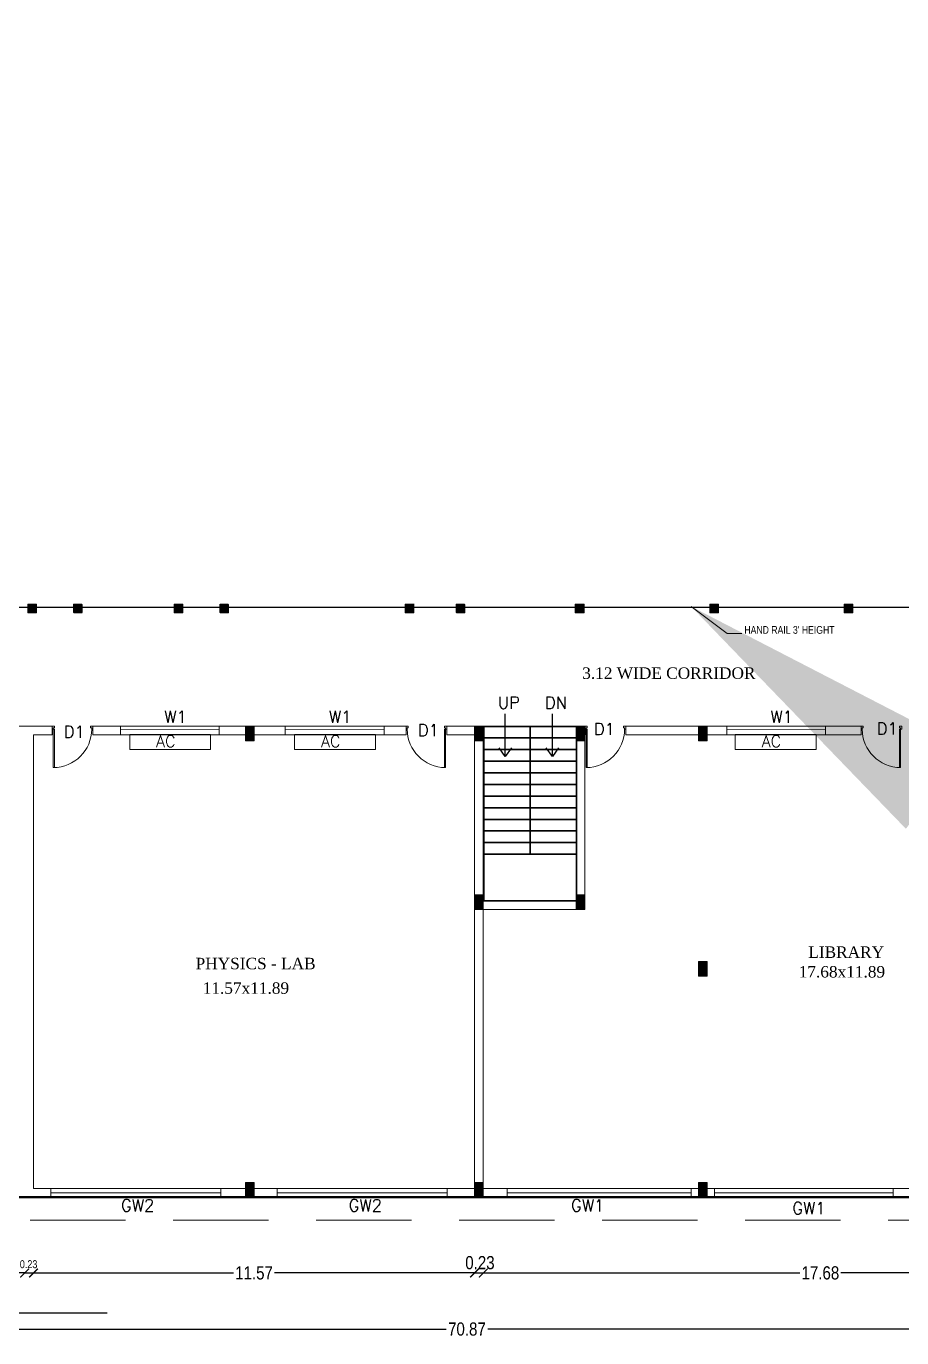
# Model space of a CAD drawing. Header units: metres. Extents: x 43 to 977, y 102 to 459.
# Drawn here: x 559.26 to 582.22, y 140.17 to 174.55 of the extents above; entities that cross this region are included whole.
import ezdxf

# ---------------------------------------------------------------- set-up
doc = ezdxf.new("R2010")
doc.units = ezdxf.units.M
doc.header["$MEASUREMENT"] = 0
doc.header["$PDMODE"] = 3
doc.linetypes.add('DASHDOT', pattern=[1, 0.5, -0.25, 0, -0.25])
doc.linetypes.add('HIDDEN', pattern=[0.375, 0.25, -0.125])
doc.layers.get('0').update_dxf_attribs({"lineweight": 0})
doc.layers.get('Defpoints').update_dxf_attribs({"lineweight": 0})
for name, color, linetype, lineweight in [('BLK_1_FLR_1_BLT_UP_AREA_DEDUCT_EXISTING', 4, 'Continuous', 35), ('Column', 1, 'Continuous', 0), ('DOOR', 1, 'Continuous', 0), ('fence', 15, 'Continuous', 0), ('hatch', 7, 'Continuous', 0), ('Layer3', 5, 'Continuous', 0), ('RTEXT', 4, 'Continuous', 0), ('Staircase', 140, 'Continuous', 0), ('TE', 9, 'Continuous', 0), ('TEXT', 130, 'Continuous', 0), ('WALL', 7, 'Continuous', 0), ('WIN', 13, 'Continuous', 0)]:
    doc.layers.add(name, color=color, linetype=linetype, lineweight=lineweight)
doc.layers.add('BLK_1_FLR_1_BLT_UP_AREA_EXISTING', color=10, linetype='Continuous')
doc.styles.add('ARIAL NARROW', font='')
doc.styles.add('RTEXT', font='arial.ttf', dxfattribs={"width": 0.8, "height": 8})
doc.styles.get("Standard").update_dxf_attribs({"font": 'romans.shx'})
doc.styles.add('style2', font='romantic.ttf')
doc.styles.add('visa', font='swissc.ttf')
doc.styles.get('ARIAL NARROW').set_extended_font_data('Lydian BT')
doc.dimstyles.new('Copy of o3 400', dxfattribs={"dimscale": 0.23, "dimtxt": 0.9, "dimasz": 1, "dimexe": 5, "dimexo": 9, "dimgap": 0.23, "dimtad": 0, "dimlfac": 4, "dimzin": 3, "dimdsep": 46, "dimtxsty": 'visa', "dimblk": 'ARCHTICK', "dimcen": 0.09, "dimse1": 1, "dimse2": 1, "dimclrd": 7, "dimclre": 256, "dimclrt": 7, "dimadec": 0, "dimazin": 0, "dimtfac": 0.23, "dimtofl": 0, "dimtmove": 2, "dimatfit": 1, "dimldrblk": 'ARCHTICK', "dimfxl": 0, "dimtolj": 1, "dimtzin": 0, "dimarcsym": 0})
doc.dimstyles.new('Copy(2) of S-2', dxfattribs={"dimtxt": 10.5, "dimasz": 8, "dimexe": 2, "dimexo": 50, "dimgap": 5, "dimtad": 0, "dimtoh": 1, "dimdec": 1, "dimzin": 0, "dimdsep": 46, "dimlunit": 4, "dimtxsty": 'ARIAL NARROW', "dimcen": 0.09, "dimdle": 3, "dimse1": 1, "dimse2": 1, "dimclrd": 7, "dimclre": 13, "dimclrt": 7, "dimadec": 0, "dimazin": 0, "dimtfac": 1, "dimtdec": 1, "dimtofl": 0, "dimtmove": 0, "dimatfit": 3, "dimfxl": 0, "dimtolj": 1, "dimtzin": 0, "dimlwd": 13, "dimarcsym": 0})
doc.dimstyles.new('o3', dxfattribs={"dimscale": 0.23, "dimtxt": 0.9, "dimasz": 1, "dimexe": 5, "dimexo": 9, "dimgap": 0.23, "dimtad": 0, "dimzin": 3, "dimdsep": 46, "dimtxsty": 'visa', "dimblk": 'ARCHTICK', "dimcen": 0.09, "dimse1": 1, "dimse2": 1, "dimclrd": 7, "dimclre": 256, "dimclrt": 7, "dimadec": 0, "dimazin": 0, "dimtfac": 0.23, "dimtofl": 0, "dimtmove": 2, "dimatfit": 1, "dimldrblk": 'ARCHTICK', "dimfxl": 0, "dimtolj": 1, "dimtzin": 0, "dimarcsym": 0})

# ---------------------------------------------------------------- blocks, each defined once
blk = doc.blocks.new('reterte')
for p, q in [((81308.8, 63026.8), (81308.8, 63060.8)), ((81309.8, 63026.8), (81309.8, 63060.8)), ((81308.8, 63026.8), (81309.8, 63026.8))]:
    blk.add_line(p, q)
for points in [[(81307.8, 63026.8), (81308.8, 63026.8), (81308.8, 63025.8), (81309.8, 63025.8), (81309.8, 63024.3), (81307.8, 63024.3)], [(81343.8, 63026.8), (81342.8, 63026.8), (81342.8, 63025.8), (81341.8, 63025.8), (81341.8, 63024.3), (81343.8, 63024.3)]]:
    blk.add_lwpolyline(points, close=True)
blk.add_arc((81308.8, 63026.8), 34, 0, 90)
blk = doc.blocks.new('_ArchTick')
at = {"color": 0, "const_width": 0.15}
blk.add_lwpolyline([(-0.5, -0.5), (0.5, 0.5)], dxfattribs=at)
blk = doc.blocks.new('*D199')
at = {"layer": 'Defpoints', "color": 0, "lineweight": 30}
for p in [(548.979, 145.788), (559.22, 145.788), (559.22, 141.872)]:
    blk.add_point(p, dxfattribs=at)
at = {"layer": 'WALL', "color": 7, "lineweight": -2}
for p, q in [((548.979, 141.872), (553.56, 141.872)), ((559.22, 141.872), (554.639, 141.872))]:
    blk.add_line(p, q, dxfattribs=at)
at = {"layer": 'WALL', "color": 7, "lineweight": -2, "xscale": 0.23, "yscale": 0.23, "zscale": 0.23, "rotation": 180}
blk.add_blockref('_ArchTick', (548.979, 141.872), dxfattribs=at)
at = {"layer": 'WALL', "color": 7, "lineweight": -2, "xscale": 0.23, "yscale": 0.23, "zscale": 0.23}
blk.add_blockref('_ArchTick', (559.22, 141.872), dxfattribs=at)
at = {"layer": 'WALL', "color": 7, "insert": (554.1, 141.872), "char_height": 0.345, "attachment_point": 5, "style": 'visa'}
blk.add_mtext('\\A1;10.24', dxfattribs=at)
blk = doc.blocks.new('*D200')
at = {"layer": 'Defpoints', "color": 0, "lineweight": 30}
for p in [(559.22, 145.788), (559.449, 145.788), (559.449, 141.872)]:
    blk.add_point(p, dxfattribs=at)
at = {"layer": 'WALL', "color": 7, "lineweight": -2}
blk.add_line((559.22, 141.872), (559.449, 141.872), dxfattribs=at)
at = {"layer": 'WALL', "color": 7, "lineweight": -2, "xscale": 0.23, "yscale": 0.23, "zscale": 0.23, "rotation": 180}
blk.add_blockref('_ArchTick', (559.22, 141.872), dxfattribs=at)
at = {"layer": 'WALL', "color": 7, "lineweight": -2, "xscale": 0.23, "yscale": 0.23, "zscale": 0.23}
blk.add_blockref('_ArchTick', (559.449, 141.872), dxfattribs=at)
at = {"layer": 'WALL', "color": 7, "insert": (559.322, 142.101), "char_height": 0.207, "attachment_point": 5, "style": 'visa'}
blk.add_mtext('\\A1;0.23', dxfattribs=at)
blk = doc.blocks.new('*D201')
at = {"layer": 'Defpoints', "color": 0, "lineweight": 30}
for p in [(559.449, 145.788), (571.018, 145.788), (571.018, 141.872)]:
    blk.add_point(p, dxfattribs=at)
at = {"layer": 'WALL', "color": 7, "lineweight": -2}
for p, q in [((559.449, 141.872), (564.694, 141.872)), ((571.018, 141.872), (565.773, 141.872))]:
    blk.add_line(p, q, dxfattribs=at)
at = {"layer": 'WALL', "color": 7, "lineweight": -2, "xscale": 0.23, "yscale": 0.23, "zscale": 0.23, "rotation": 180}
blk.add_blockref('_ArchTick', (559.449, 141.872), dxfattribs=at)
at = {"layer": 'WALL', "color": 7, "lineweight": -2, "xscale": 0.23, "yscale": 0.23, "zscale": 0.23}
blk.add_blockref('_ArchTick', (571.018, 141.872), dxfattribs=at)
at = {"layer": 'WALL', "color": 7, "insert": (565.234, 141.872), "char_height": 0.345, "attachment_point": 5, "style": 'visa'}
blk.add_mtext('\\A1;11.57', dxfattribs=at)
blk = doc.blocks.new('*D202')
at = {"layer": 'Defpoints', "color": 0, "lineweight": 30}
for p in [(571.018, 145.788), (571.247, 145.788), (571.247, 141.872)]:
    blk.add_point(p, dxfattribs=at)
at = {"layer": 'WALL', "color": 7, "lineweight": -2}
blk.add_line((571.018, 141.872), (571.247, 141.872), dxfattribs=at)
at = {"layer": 'WALL', "color": 7, "lineweight": -2, "xscale": 0.23, "yscale": 0.23, "zscale": 0.23, "rotation": 180}
blk.add_blockref('_ArchTick', (571.018, 141.872), dxfattribs=at)
at = {"layer": 'WALL', "color": 7, "lineweight": -2, "xscale": 0.23, "yscale": 0.23, "zscale": 0.23}
blk.add_blockref('_ArchTick', (571.247, 141.872), dxfattribs=at)
at = {"layer": 'WALL', "color": 7, "insert": (571.158, 142.141), "char_height": 0.345, "attachment_point": 5, "style": 'visa'}
blk.add_mtext('\\A1;0.23', dxfattribs=at)
blk = doc.blocks.new('*D203')
at = {"layer": 'Defpoints', "color": 0, "lineweight": 30}
for p in [(571.247, 145.788), (588.925, 145.788), (588.925, 141.872)]:
    blk.add_point(p, dxfattribs=at)
at = {"layer": 'WALL', "color": 7, "lineweight": -2}
for p, q in [((571.247, 141.872), (579.547, 141.872)), ((588.925, 141.872), (580.626, 141.872))]:
    blk.add_line(p, q, dxfattribs=at)
at = {"layer": 'WALL', "color": 7, "lineweight": -2, "xscale": 0.23, "yscale": 0.23, "zscale": 0.23, "rotation": 180}
blk.add_blockref('_ArchTick', (571.247, 141.872), dxfattribs=at)
at = {"layer": 'WALL', "color": 7, "lineweight": -2, "xscale": 0.23, "yscale": 0.23, "zscale": 0.23}
blk.add_blockref('_ArchTick', (588.925, 141.872), dxfattribs=at)
at = {"layer": 'WALL', "color": 7, "insert": (580.086, 141.872), "char_height": 0.345, "attachment_point": 5, "style": 'visa'}
blk.add_mtext('\\A1;17.68', dxfattribs=at)
blk = doc.blocks.new('*D211')
at = {"layer": 'Defpoints', "color": 0, "lineweight": 30}
for p in [(535.383, 144.666), (606.252, 144.666), (606.252, 140.4)]:
    blk.add_point(p, dxfattribs=at)
at = {"layer": 'WALL', "color": 7, "lineweight": -2}
for p, q in [((535.383, 140.4), (570.271, 140.4)), ((606.252, 140.4), (571.364, 140.4))]:
    blk.add_line(p, q, dxfattribs=at)
at = {"layer": 'WALL', "color": 7, "lineweight": -2, "xscale": 0.23, "yscale": 0.23, "zscale": 0.23, "rotation": 180}
blk.add_blockref('_ArchTick', (535.383, 140.4), dxfattribs=at)
at = {"layer": 'WALL', "color": 7, "lineweight": -2, "xscale": 0.23, "yscale": 0.23, "zscale": 0.23}
blk.add_blockref('_ArchTick', (606.252, 140.4), dxfattribs=at)
at = {"layer": 'WALL', "color": 7, "insert": (570.817, 140.4), "char_height": 0.345, "attachment_point": 5, "style": 'visa'}
blk.add_mtext('\\A1;70.87', dxfattribs=at)

msp = doc.modelspace()

# ---------------------------------------------------------------- hatches: boundary and pattern name
at = {"layer": 'hatch'}
h = msp.add_hatch(dxfattribs=at)
h.set_pattern_fill('ANSI31', color=256, scale=0.025396, style=0)
h.set_pattern_definition([(45, (-5130.2807257, 1784.761981), (-0.0022447263868, 0.0022447263868), [])])
h.paths.add_polyline_path([(549.45241, 159.17382), (549.68097, 159.17382), (549.68097, 159.40239), (549.45241, 159.40239)])
h.paths.add_polyline_path([(556.64129, 159.17382), (556.86986, 159.17382), (556.86986, 159.40239), (556.64129, 159.40239)])
h.paths.add_polyline_path([(560.49639, 159.17382), (560.72496, 159.17382), (560.72496, 159.40239), (560.49639, 159.40239)])
h.paths.add_polyline_path([(564.33396, 159.17382), (564.56253, 159.17382), (564.56253, 159.40239), (564.33396, 159.40239)])
h = msp.add_hatch(dxfattribs=at)
h.set_pattern_fill('ANSI31', color=256, scale=0.025396, style=0)
h.set_pattern_definition([(45, (-4879.798467, 1824.7630918), (-0.0022447263868, 0.0022447263868), [])])
h.paths.add_polyline_path([(559.52755, 159.40239), (559.29898, 159.40239), (559.29898, 159.17382), (559.52755, 159.17382)])
h = msp.add_hatch(dxfattribs=at)
h.set_pattern_fill('ANSI31', color=256, scale=0.025396, style=0)
h.set_pattern_definition([(45, (-4875.960895, 1824.7630918), (-0.0022447263868, 0.0022447263868), [])])
h.paths.add_polyline_path([(563.36512, 159.40239), (563.13655, 159.40239), (563.13655, 159.17382), (563.36512, 159.17382)])
h = msp.add_hatch(dxfattribs=at)
h.set_pattern_fill('ANSI31', color=256, scale=0.025396, style=0)
h.set_pattern_definition([(45, (-4869.903627, 1824.7630918), (-0.0022447263868, 0.0022447263868), [])])
h.paths.add_polyline_path([(569.42239, 159.40239), (569.19382, 159.40239), (569.19382, 159.17382), (569.42239, 159.17382)])
h = msp.add_hatch(dxfattribs=at)
h.set_pattern_fill('ANSI31', color=256, scale=0.025396, style=0)
h.set_pattern_definition([(45, (-4868.5620565, 1824.7630918), (-0.0022447263868, 0.0022447263868), [])])
h.paths.add_polyline_path([(570.76396, 159.40239), (570.53539, 159.40239), (570.53539, 159.17382), (570.76396, 159.17382)])
h = msp.add_hatch(dxfattribs=at)
h.set_pattern_fill('ANSI31', color=256, scale=0.025396, style=0)
h.set_pattern_definition([(45, (-4865.4383264, 1824.7630918), (-0.0022447263868, 0.0022447263868), [])])
h.paths.add_polyline_path([(573.88769, 159.40239), (573.65912, 159.40239), (573.65912, 159.17382), (573.88769, 159.17382)])
h = msp.add_hatch(dxfattribs=at)
h.set_pattern_fill('ANSI31', color=256, scale=0.025396, style=0)
h.set_pattern_definition([(45, (-4861.9133215, 1824.7630918), (-0.0022447263868, 0.0022447263868), [])])
h.paths.add_polyline_path([(577.41269, 159.40239), (577.18413, 159.40239), (577.18413, 159.17382), (577.41269, 159.17382)])
h = msp.add_hatch(dxfattribs=at)
h.set_pattern_fill('ANSI31', color=256, scale=0.025396, style=0)
h.set_pattern_definition([(45, (-4858.3883166, 1824.7630918), (-0.0022447263868, 0.0022447263868), [])])
h.paths.add_polyline_path([(580.9377, 159.40239), (580.70913, 159.40239), (580.70913, 159.17382), (580.9377, 159.17382)])
h = msp.add_hatch(dxfattribs=at)
h.set_pattern_fill('ANSI31', color=256, scale=0.025396, style=0)
h.set_pattern_definition([(45, (-4874.0843938, 1821.5647746), (-0.0022447263868, 0.0022447263868), [])])
h.paths.add_polyline_path([(565.24162, 156.20407), (565.01306, 156.20407), (565.01306, 155.82313), (565.24162, 155.82313)])
h = msp.add_hatch(dxfattribs=at)
h.set_pattern_fill('ANSI31', color=256, scale=0.025396, style=0)
h.set_pattern_definition([(45, (-4868.0790843, 1821.5647746), (-0.0022447263868, 0.0022447263868), [])])
h.paths.add_polyline_path([(571.24693, 156.20407), (571.01837, 156.20407), (571.01837, 155.82313), (571.24693, 155.82313)])
h = msp.add_hatch(dxfattribs=at)
h.set_pattern_fill('ANSI31', color=256, scale=0.025396, style=0)
h.set_pattern_definition([(45, (-4865.41921, 1821.5647746), (-0.0022447263868, 0.0022447263868), [])])
h.paths.add_polyline_path([(573.90681, 156.20407), (573.67824, 156.20407), (573.67824, 155.82313), (573.90681, 155.82313)])
h = msp.add_hatch(dxfattribs=at)
h.set_pattern_fill('ANSI31', color=256, scale=0.025396, style=0)
h.set_pattern_definition([(45, (-4862.2105092, 1821.5647746), (-0.0022447263868, 0.0022447263868), [])])
h.paths.add_polyline_path([(577.11551, 156.20407), (576.88694, 156.20407), (576.88694, 155.82313), (577.11551, 155.82313)])
h = msp.add_hatch(dxfattribs=at)
h.set_pattern_fill('ANSI31', color=256, scale=0.025396, style=0)
h.set_pattern_definition([(45, (-4868.0790843, 1817.1458392), (-0.0022447263868, 0.0022447263868), [])])
h.paths.add_polyline_path([(571.24693, 151.78513), (571.01837, 151.78513), (571.01837, 151.40419), (571.24693, 151.40419)])
h = msp.add_hatch(dxfattribs=at)
h.set_pattern_fill('ANSI31', color=256, scale=0.025396, style=0)
h.set_pattern_definition([(45, (-4865.41921, 1817.1458392), (-0.0022447263868, 0.0022447263868), [])])
h.paths.add_polyline_path([(573.90681, 151.78513), (573.67824, 151.78513), (573.67824, 151.40419), (573.90681, 151.40419)])
h = msp.add_hatch(dxfattribs=at)
h.set_pattern_fill('ANSI31', color=256, scale=0.025396, style=0)
h.set_pattern_definition([(45, (-4862.2105092, 1815.3935028), (-0.0022447263868, 0.0022447263868), [])])
h.paths.add_polyline_path([(577.11551, 150.0328), (576.88694, 150.0328), (576.88694, 149.65185), (577.11551, 149.65185)])
h = msp.add_hatch(dxfattribs=at)
h.set_pattern_fill('ANSI31', color=256, scale=0.025396, style=0)
h.set_pattern_definition([(45, (-4874.0843938, 1809.6031738), (-0.0022447263868, 0.0022447263868), [])])
h.paths.add_polyline_path([(565.24162, 144.24247), (565.01306, 144.24247), (565.01306, 143.86152), (565.24162, 143.86152)])
h = msp.add_hatch(dxfattribs=at)
h.set_pattern_fill('ANSI31', color=256, scale=0.025396, style=0)
h.set_pattern_definition([(45, (-4868.0790843, 1809.6031738), (-0.0022447263868, 0.0022447263868), [])])
h.paths.add_polyline_path([(571.24693, 144.24247), (571.01837, 144.24247), (571.01837, 143.86152), (571.24693, 143.86152)])
h = msp.add_hatch(dxfattribs=at)
h.set_pattern_fill('ANSI31', color=256, scale=0.025396, style=0)
h.set_pattern_definition([(45, (-4862.2105092, 1809.6031738), (-0.0022447263868, 0.0022447263868), [])])
h.paths.add_polyline_path([(577.11551, 144.24247), (576.88694, 144.24247), (576.88694, 143.86152), (577.11551, 143.86152)])

# ---------------------------------------------------------------- linework, layer by layer
for p, q in [((573.67824, 156.20407), (571.24693, 156.20407)), ((571.24693, 156.20407), (571.24693, 151.63276)), ((572.46259, 152.85177), (572.46259, 156.20407)), ((573.67824, 151.63276), (573.67824, 156.20407)), ((573.67824, 155.89931), (571.24693, 155.89931)), ((573.67824, 155.59456), (571.24693, 155.59456)), ((573.67824, 155.28981), (571.24693, 155.28981)), ((573.67824, 154.98505), (571.24693, 154.98505)), ((573.67824, 154.6803), (571.24693, 154.6803)), ((573.67824, 154.37554), (571.24693, 154.37554)), ((573.67824, 154.07079), (571.24693, 154.07079)), ((573.67824, 153.76604), (571.24693, 153.76604)), ((573.67824, 153.46128), (571.24693, 153.46128)), ((573.67824, 153.15653), (571.24693, 153.15653)), ((573.67824, 152.85177), (571.24693, 152.85177)), ((571.24693, 151.63276), (573.67824, 151.63276))]:
    msp.add_line(p, q)
at = {"lineweight": 35, "ltscale": 20}
for p, q in [((571.25713, 156.20157), (572.47279, 156.20157)), ((572.47279, 156.20157), (573.68844, 156.20157)), ((571.25713, 155.89682), (572.47279, 155.89682)), ((572.47279, 155.89682), (573.68844, 155.89682)), ((571.25713, 155.59206), (572.47279, 155.59206)), ((572.47279, 155.59206), (573.68844, 155.59206)), ((571.25713, 155.28731), (572.47279, 155.28731)), ((572.47279, 155.28731), (573.68844, 155.28731)), ((571.25713, 154.98256), (572.47279, 154.98256)), ((572.47279, 154.98256), (573.68844, 154.98256)), ((571.25713, 154.6778), (572.47279, 154.6778)), ((571.25713, 154.37305), (572.47279, 154.37305)), ((572.47279, 154.6778), (573.68844, 154.6778)), ((572.47279, 154.37305), (573.68844, 154.37305)), ((571.25713, 154.06829), (572.47279, 154.06829)), ((572.47279, 154.06829), (573.68844, 154.06829)), ((571.25713, 153.76354), (572.47279, 153.76354)), ((572.47279, 153.76354), (573.68844, 153.76354)), ((571.25713, 153.45878), (572.47279, 153.45878)), ((572.47279, 153.45878), (573.68844, 153.45878)), ((571.25713, 153.15403), (572.47279, 153.15403)), ((572.47279, 153.15403), (573.68844, 153.15403)), ((571.25713, 152.84928), (572.47279, 152.84928)), ((572.47279, 152.84928), (573.68844, 152.84928))]:
    msp.add_line(p, q, dxfattribs=at)
for points in [[(571.25713, 156.20157), (573.68844, 156.20157), (573.68844, 151.63026), (571.25713, 151.63026)], [(571.25713, 156.20157), (572.47279, 156.20157), (572.47279, 152.84928), (571.25713, 152.84928)], [(572.47279, 152.84928), (573.68844, 152.84928), (573.68844, 156.20157), (572.47279, 156.20157)], [(573.68844, 152.84928), (571.25713, 152.84928), (571.25713, 151.63026), (573.68844, 151.63026)]]:
    msp.add_lwpolyline(points, close=True, dxfattribs=at)
at = {"layer": 'BLK_1_FLR_1_BLT_UP_AREA_DEDUCT_EXISTING', "color": 26, "lineweight": 35}
msp.add_lwpolyline([(546.63085, 159.3278), (591.83033, 159.31493)], dxfattribs=at)
at = {"layer": 'BLK_1_FLR_1_BLT_UP_AREA_EXISTING', "color": 26, "lineweight": 50}
msp.add_lwpolyline([(602.8964, 196.00213), (603.21557, 195.03828), (603.5227, 194.07053), (603.81775, 193.09902), (604.10068, 192.12392), (604.37143, 191.14536), (604.62997, 190.16351), (604.87626, 189.17851), (605.11026, 188.19052), (605.33193, 187.1997), (605.54124, 186.20618), (605.92264, 184.21172), (606.09467, 183.21108), (606.15983, 182.81127), (606.25423, 182.20837), (606.25585, 143.85945), (535.38478, 143.85945)], dxfattribs=at)
at = {"layer": 'Column'}
for points in [[(559.29898, 159.40239), (559.52755, 159.40239), (559.52755, 159.17382), (559.29898, 159.17382)], [(563.13655, 159.40239), (563.36512, 159.40239), (563.36512, 159.17382), (563.13655, 159.17382)], [(569.19382, 159.40239), (569.42239, 159.40239), (569.42239, 159.17382), (569.19382, 159.17382)], [(573.65912, 159.40239), (573.88769, 159.40239), (573.88769, 159.17382), (573.65912, 159.17382)], [(577.18413, 159.40239), (577.41269, 159.40239), (577.41269, 159.17382), (577.18413, 159.17382)], [(580.70913, 159.40239), (580.9377, 159.40239), (580.9377, 159.17382), (580.70913, 159.17382)], [(565.01306, 156.20407), (565.24162, 156.20407), (565.24162, 155.82313), (565.01306, 155.82313)], [(571.01837, 156.20407), (571.24693, 156.20407), (571.24693, 155.82313), (571.01837, 155.82313)], [(573.67824, 156.20407), (573.90681, 156.20407), (573.90681, 155.82313), (573.67824, 155.82313)], [(576.88694, 156.20407), (577.11551, 156.20407), (577.11551, 155.82313), (576.88694, 155.82313)], [(571.01837, 151.78513), (571.24693, 151.78513), (571.24693, 151.40419), (571.01837, 151.40419)], [(573.67824, 151.78513), (573.90681, 151.78513), (573.90681, 151.40419), (573.67824, 151.40419)], [(576.88694, 150.0328), (577.11551, 150.0328), (577.11551, 149.65185), (576.88694, 149.65185)], [(565.01306, 144.24247), (565.24162, 144.24247), (565.24162, 143.86152), (565.01306, 143.86152)], [(571.01837, 144.24247), (571.24693, 144.24247), (571.24693, 143.86152), (571.01837, 143.86152)], [(576.88694, 144.24247), (577.11551, 144.24247), (577.11551, 143.86152), (576.88694, 143.86152)]]:
    msp.add_lwpolyline(points, close=True, dxfattribs=at)
at = {"layer": 'fence', "linetype": 'HIDDEN', "ltscale": 10}
msp.add_line((606.86164, 143.25202), (534.77318, 143.25202), dxfattribs=at)
at = {"layer": 'Layer3', "linetype": 'DASHDOT', "lineweight": 30, "ltscale": 100}
msp.add_line((558.37183, 140.83045), (561.38303, 140.83045), dxfattribs=at)
at = {"layer": 'Staircase'}
for p, q in [((546.63085, 159.3278), (593.95366, 159.3278)), ((569.91806, 143.86152), (571.01837, 143.86152)), ((569.91806, 143.86152), (571.01837, 143.86152)), ((569.91806, 143.86152), (571.01837, 143.86152))]:
    msp.add_line(p, q, dxfattribs=at)
at = {"layer": 'WALL'}
for p, q in [((569.43115, 159.40239), (569.20259, 159.40239)), ((558.74527, 156.20407), (559.93976, 156.20407)), ((559.93976, 155.9755), (559.93976, 156.20407)), ((561.0064, 156.20407), (569.22061, 156.20407)), ((561.0064, 155.9755), (561.0064, 156.20407)), ((561.73188, 155.9755), (561.73188, 156.20407)), ((564.32229, 155.9755), (564.32229, 156.20407)), ((566.05399, 155.9755), (566.05399, 156.20407)), ((568.6444, 155.9755), (568.6444, 156.20407)), ((569.22061, 155.9755), (569.22061, 156.20407)), ((571.01837, 156.20407), (570.28725, 156.20407)), ((570.28725, 155.9755), (570.28725, 156.20407)), ((571.01837, 156.20407), (571.01837, 151.40419)), ((571.24693, 156.20407), (571.01837, 156.20407)), ((573.90681, 156.20407), (573.67824, 156.20407)), ((573.67824, 156.20407), (573.90681, 156.20407)), ((573.90681, 155.9755), (573.90681, 156.20407)), ((573.90681, 151.40419), (573.90681, 156.20407)), ((573.91533, 155.9755), (573.91533, 156.20407)), ((574.98197, 155.9755), (574.98197, 156.20407)), ((581.15401, 156.20407), (574.98197, 156.20407)), ((577.63071, 155.9755), (577.63071, 156.20407)), ((580.22112, 155.9755), (580.22112, 156.20407)), ((581.15401, 155.9755), (581.15401, 156.20407)), ((559.44865, 144.09009), (559.44865, 155.9755)), ((559.93976, 155.9755), (559.44865, 155.9755)), ((559.93976, 155.9755), (559.93976, 155.9755)), ((561.0064, 155.9755), (569.22061, 155.9755)), ((571.01837, 155.9755), (570.28725, 155.9755)), ((570.28725, 155.9755), (571.01837, 155.9755)), ((571.01837, 143.86152), (571.01837, 155.9755)), ((571.24693, 144.09009), (571.24693, 155.9755)), ((573.90681, 155.9755), (573.90681, 155.9755)), ((581.15401, 155.9755), (574.98197, 155.9755)), ((571.01837, 151.40419), (573.90681, 151.40419)), ((565.84203, 144.09009), (559.44865, 144.09009)), ((559.90425, 144.09009), (559.90425, 143.86152)), ((564.364, 144.09009), (564.364, 143.86152)), ((565.84203, 144.09009), (565.84203, 143.86152)), ((571.01837, 144.09009), (565.89764, 144.09009)), ((570.30179, 144.09009), (570.30179, 143.86152)), ((571.86914, 144.09009), (571.24693, 144.09009)), ((571.86914, 143.86152), (571.86914, 144.09009)), ((577.30598, 144.09009), (576.69647, 144.09009)), ((576.69647, 144.09009), (576.69647, 143.86152)), ((577.30598, 144.09009), (577.30598, 143.86152)), ((582.60159, 144.09009), (581.99208, 144.09009)), ((581.99208, 143.86152), (581.99208, 144.09009)), ((565.84203, 143.86152), (553.8553, 143.86152)), ((569.70137, 143.86152), (571.01837, 143.86152)), ((571.86914, 143.86152), (571.01837, 143.86152)), ((577.30598, 143.86152), (576.69647, 143.86152)), ((583.43967, 143.86152), (581.99208, 143.86152))]:
    msp.add_line(p, q, dxfattribs=at)
at = {"layer": 'WALL', "color": 7}
msp.add_lwpolyline([(577.32673, 208.17558), (577.32669, 212.7679), (580.58007, 212.7679, -0.20759987), (594.66416, 159.3262), (594.66416, 159.3262), (594.66416, 159.3262), (591.83033, 159.31493), (546.63085, 159.3278, -0.20934812), (560.55893, 213.22147), (563.61155, 213.22147), (563.61155, 208.19379), (577.32673, 208.17558), (577.32669, 212.7679), (580.58007, 212.7679)], format="xyb", dxfattribs=at)
at = {"layer": 'WIN', "color": 7}
for p, q in [((561.73188, 156.20407), (564.32229, 156.20407)), ((566.05399, 156.20407), (568.6444, 156.20407)), ((577.63071, 156.20407), (580.22112, 156.20407)), ((564.32229, 155.9755), (561.73188, 155.9755)), ((568.6444, 155.9755), (566.05399, 155.9755)), ((580.22112, 155.9755), (577.63071, 155.9755)), ((564.364, 144.09009), (559.90425, 144.09009)), ((565.84203, 144.09009), (570.30179, 144.09009)), ((571.86914, 144.09009), (576.69647, 144.09009)), ((581.99208, 144.09009), (577.30598, 144.09009)), ((559.90425, 143.86152), (564.364, 143.86152)), ((570.30179, 143.86152), (565.84203, 143.86152)), ((576.69647, 143.86152), (571.86914, 143.86152)), ((577.30598, 143.86152), (581.99208, 143.86152))]:
    msp.add_line(p, q, dxfattribs=at)
at = {"layer": 'WIN', "const_width": 0.0254}
for points in [[(561.73188, 156.1232), (564.32229, 156.1232)], [(566.05399, 156.1232), (568.6444, 156.1232)], [(577.63071, 156.1232), (580.22112, 156.1232)], [(564.364, 143.97581), (559.90425, 143.97581)], [(565.84203, 143.97581), (570.30179, 143.97581)], [(571.86914, 143.97581), (576.69647, 143.97581)], [(581.99208, 143.97581), (577.30598, 143.97581)]]:
    msp.add_lwpolyline(points, dxfattribs=at)
at = {"layer": 'WIN', "lineweight": 9}
for points in [[(561.97363, 155.99034), (564.09384, 155.99034), (564.09384, 155.59083), (561.97363, 155.59083)], [(566.29574, 155.99034), (568.41595, 155.99034), (568.41595, 155.59083), (566.29574, 155.59083)], [(577.85179, 155.99034), (579.972, 155.99034), (579.972, 155.59083), (577.85179, 155.59083)]]:
    msp.add_lwpolyline(points, close=True, dxfattribs=at)

# ---------------------------------------------------------------- block references
at = {"layer": 'DOOR', "yscale": 0.0296529160508135, "rotation": 180}
for p, xscale, zscale in [((-1851.07402, 2025.05845), -0.0296529160508135, 0.0296529160506663), ((2981.30016, 2025.05845), 0.0296529160508135, 0.0296529160508135), ((-1837.09844, 2025.05845), -0.0296529160508135, 0.0296529160506663), ((2993.23356, 2025.05845), 0.0296529160508135, 0.0296529160508135)]:
    msp.add_blockref('reterte', p, dxfattribs=dict(at, xscale=xscale, zscale=zscale))

# ---------------------------------------------------------------- texts
at = {"layer": 'RTEXT', "style": 'RTEXT', "width": 0.8}
msp.add_text("HAND RAIL 3' HEIGHT", height=0.2031694, dxfattribs=at).set_placement((578.09273, 158.62836))
at = {"layer": 'TEXT', "color": 4, "style": 'style2'}
for s, p in [('LIBRARY', (579.76873, 150.13309)), ('PHYSICS - LAB ', (563.70183, 149.83365)), ('17.68x11.89', (579.51748, 149.61775)), ('11.57x11.89', (563.88759, 149.19074))]:
    msp.add_text(s, height=0.3, dxfattribs=at).set_placement(p)
at = {"layer": 'TEXT', "color": 4, "insert": (573.84045, 157.74686), "char_height": 0.3, "width": 13.116707, "attachment_point": 1, "style": 'style2'}
msp.add_mtext('3.12 WIDE CORRIDOR', dxfattribs=at)
at = {"layer": 'WALL'}
for s, p in [('UP', (571.62743, 156.6645)), ('DN', (572.86268, 156.6645)), ('W1', (562.87561, 156.29521)), ('W1', (567.19771, 156.29521)), ('W1', (578.77444, 156.29521)), ('D1', (560.24169, 155.90474)), ('D1', (569.53015, 155.94513)), ('D1', (574.14793, 155.97509)), ('D1', (581.56328, 155.98549)), ('GW2', (561.74519, 143.48744)), ('GW2', (567.71552, 143.48744)), ('GW1', (573.54648, 143.48744)), ('GW1', (579.35003, 143.41429))]:
    msp.add_text(s, height=0.313036, dxfattribs=at).set_placement(p)
at = {"layer": 'WIN', "lineweight": 9}
for p in [(562.66583, 155.65859), (566.98794, 155.65859), (578.54399, 155.65859)]:
    msp.add_text('AC', height=0.304754, dxfattribs=at).set_placement(p)

# ---------------------------------------------------------------- dimensions: what is measured, and where the dimension line sits
at = {"layer": 'WALL'}
for base, p1, p2, picture, middle in [((559.22008, 141.87183), (548.97924, 145.78825), (559.22008, 145.78825), '*D199', (554.09966, 141.87183)), ((571.01837, 141.87183), (559.44865, 145.78825), (571.01837, 145.78825), '*D201', (565.23351, 141.87183)), ((588.92524, 141.87183), (571.24693, 145.78825), (588.92524, 145.78825), '*D203', (580.08609, 141.87183))]:
    dim = msp.add_linear_dim(base=base, p1=p1, p2=p2, dimstyle='o3', override={"dimtxt": 1.5, "dimpost": '\\X'}, dxfattribs=at)
    dim.commit()
    dim.dimension.update_dxf_attribs({"geometry": picture, "text_midpoint": middle})
for base, p1, p2, override, picture, middle in [((559.44865, 141.87183), (559.22008, 145.78825), (559.44865, 145.78825), {"dimpost": '\\X'}, '*D200', (559.32245, 142.10066)), ((571.24693, 141.87183), (571.01837, 145.78825), (571.24693, 145.78825), {"dimtxt": 1.5, "dimpost": '\\X'}, '*D202', (571.15828, 142.14131))]:
    dim = msp.add_linear_dim(base=base, p1=p1, p2=p2, dimstyle='o3', override=override, dxfattribs=at)
    dim.commit()
    dim.dimension.update_dxf_attribs({"geometry": picture, "text_midpoint": middle, "dimtype": 160})
dim = msp.add_aligned_dim(p1=(535.38269, 144.66631), p2=(606.25213, 144.66631), distance=-4.26656, dimstyle='o3', override={"dimtxt": 1.5, "dimpost": '\\X'}, dxfattribs=at)
dim.commit()
dim.dimension.update_dxf_attribs({"geometry": '*D211', "text_midpoint": (570.81741, 140.39976)})

# ---------------------------------------------------------------- leaders
at = {"layer": 'TE', "color": 22, "ltscale": 20}
for points in [[(571.82347, 155.40855), (571.82347, 156.53257)], [(573.05872, 155.40855), (573.05872, 156.53257)]]:
    msp.add_leader(points, dimstyle='Copy of o3 400', override={"dimtxt": 1, "dimldrblk": 'Open90'}, dxfattribs=at)
at = {"layer": 'WIN', "lineweight": 9}
msp.add_leader([(576.69493, 159.3446), (577.64443, 158.63843), (578.02831, 158.63843)], dimstyle='Copy(2) of S-2', override={"dimgap": 5, "dimtad": 0}, dxfattribs=at)

doc.saveas('drawing.dxf')
